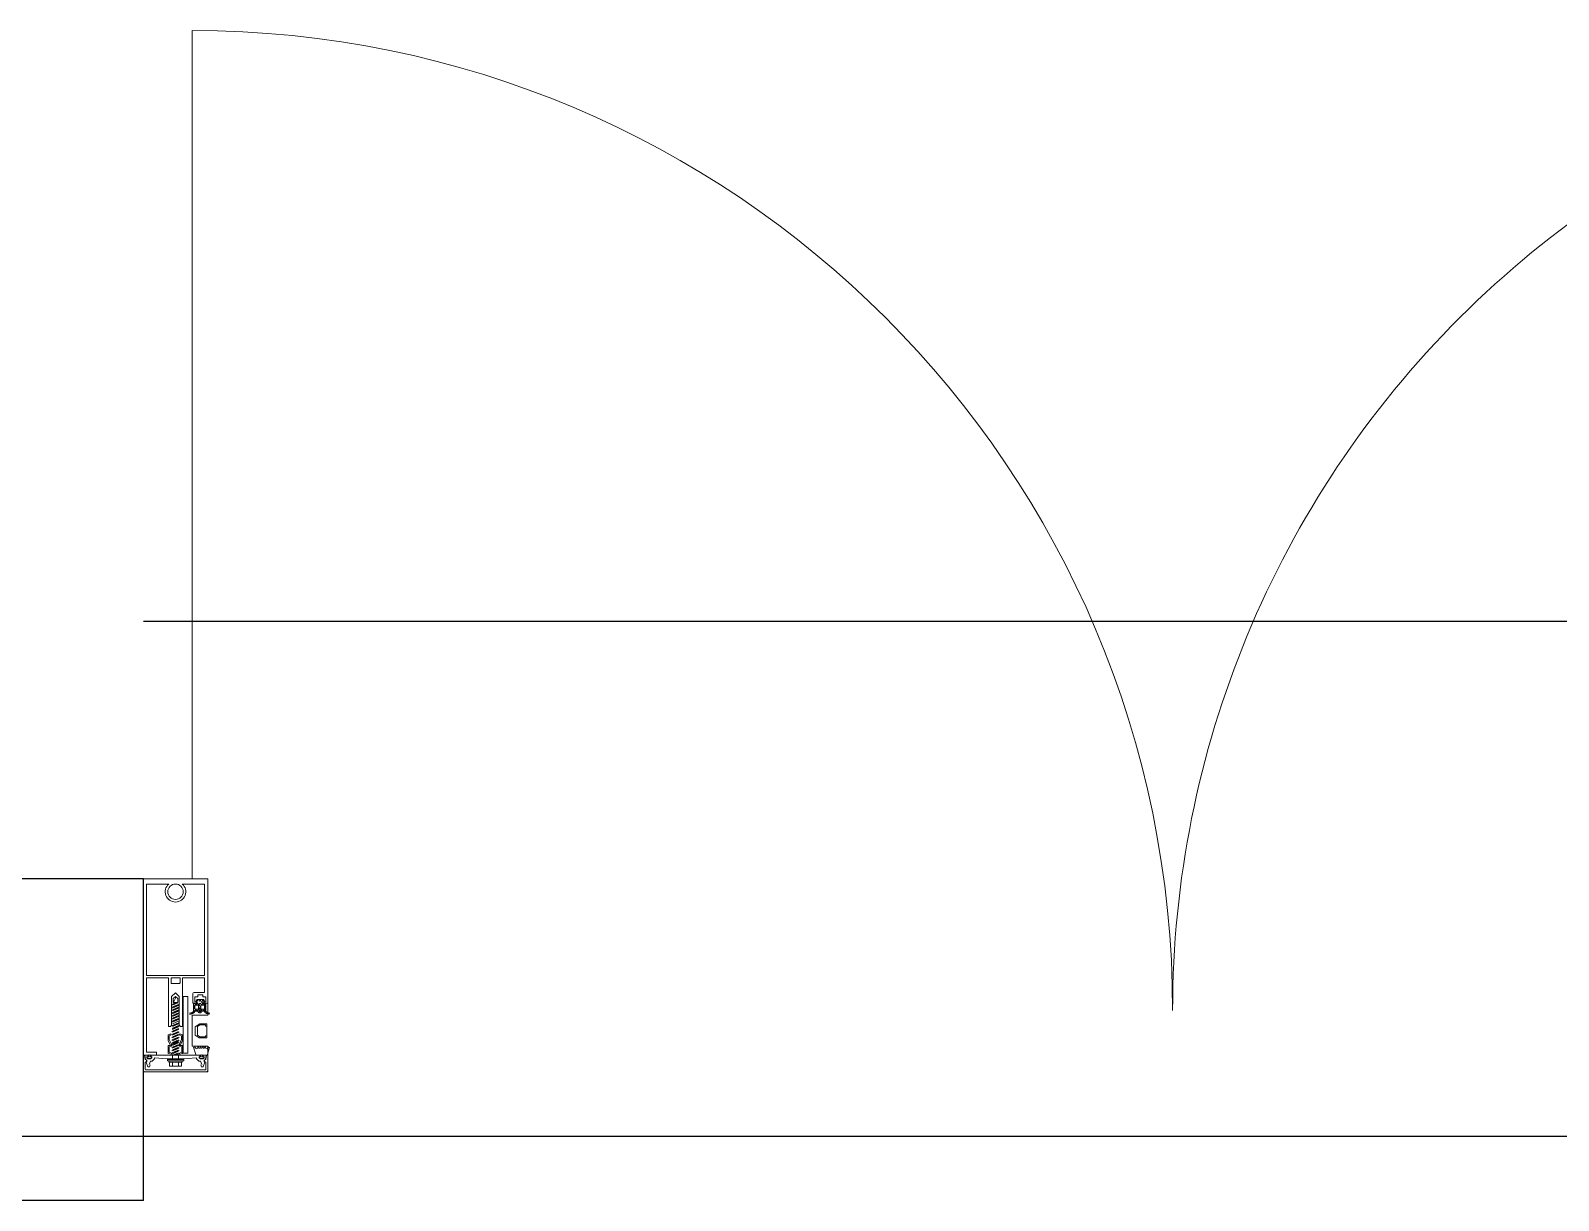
# Model space of a CAD drawing. Header units: metres. Extents: x 22.6 to 101.3, y 9.4 to 67.4.
# Drawn here: x 44.356 to 45.544, y 11.497 to 12.407 of the extents above; entities that cross this region are included whole.
import ezdxf

# ---------------------------------------------------------------- set-up
doc = ezdxf.new("R2010")
doc.units = ezdxf.units.M
doc.linetypes.add('ECG_Line-Ptrn-Sold', pattern=[9144.001000000002, 9144.000000000002, -0.001])
doc.layers.add('00', color=252, linetype='Continuous')
for name, color, linetype, lineweight in [('A-DOOR', 5, 'Continuous', 5), ('A-HATCH', 1, 'Continuous', 9), ('A-WIN', 4, 'ECG_Line-Ptrn-Sold', 5)]:
    doc.layers.add(name, color=color, linetype=linetype, lineweight=lineweight)

# ---------------------------------------------------------------- blocks, each defined once
blk = doc.blocks.new('M_Door-Curtain-Wall-Double-Storefront - M_Door-Curtain-Wall-Double-Storefront-3337631-GROUND FLOOR PLAN')
at = {"layer": 'A-DOOR'}
for p, q in [((-0.7619999999049416, 0.1179988508672258), (-0.7619999999049416, 0.7775499999049412)), ((0.7619999999049416, 0.1179988508673025), (0.7619999999049416, 0.7775499999049418))]:
    blk.add_line(p, q, dxfattribs=at)
for centre, radius, start, end in [((-0.7619999999049416, 0.01554999999999971), 0.7619999999049422, 3.943887805014761e-13, 90.0000000000004), ((0.7619999999049416, 0.01555000000000016), 0.7619999999049409, 89.9999999999996, 179.9999999999996)]:
    blk.add_arc(centre, radius, start, end, dxfattribs=at)
blk = doc.blocks.new('Rectangular Mullion - ECG-LEFT-END-MULION-PROFIL-1987639-GROUND FLOOR PLAN')
at = {"layer": 'A-HATCH'}
for p, q in [((-0.0200557098854879, 0.01900114912644752), (-0.02005570988548796, 0.03100114912889224)), ((-0.01905570995440631, 0.03200114913273397), (0.004944290113579331, 0.03200114913273409)), ((-0.01855570987245039, 0.03000114912505057), (-0.01855570987245036, 0.02450114913645719)), ((0.00494429011357936, 0.03050114913425021), (-0.01805571002332416, 0.0305011491342501)), ((-0.01779786082181213, 0.02438275812182426), (-0.01645570994732779, 0.02800114913192088)), ((-0.01645570994732779, 0.02800114913192087), (-0.01526979451445878, 0.02800114913192088)), ((-0.01545571001624747, 0.0264011491286809), (-0.01443659329233703, 0.02360114912665892)), ((-0.01526979451445878, 0.02800114913192089), (-0.01475571004120555, 0.02658871356619499)), ((-0.0001608321693488849, 0.02454597778514829), (-0.0001608321693488777, 0.02342981346156098)), ((0.0100494028073594, 0.02454597778514832), (-0.0001608321693488759, 0.02454597778514827)), ((0.0003032694205034259, 0.02749070237275314), (0.0003032694205034407, 0.02454597778514829)), ((0.00150993355411258, 0.02769954808818417), (0.008378637083898343, 0.02769954808818419)), ((0.002716597687725815, 0.02749070237275414), (0.00271659768772583, 0.0245459777851483)), ((0.00494429011357935, 0.03200114913273409), (0.02894429018156499, 0.03200114913273421)), ((0.02794429025048335, 0.03050114913425033), (0.004944290113579382, 0.03050114913425021)), ((0.007171972950289194, 0.02749070237275228), (0.007171972950289209, 0.0245459777851483)), ((0.009585301217507019, 0.02749070237275247), (0.009585301217507034, 0.02454597778514832)), ((0.01004940280735941, 0.02342981346156102), (0.0100494028073594, 0.02454597778514832)), ((0.02432517351949534, 0.0236011491266591), (0.02534429024340577, 0.02640114912868476)), ((0.02464429026836428, 0.02658871356619155), (0.02515837474161841, 0.02800114913192108)), ((0.02515837474161841, 0.02800114913192107), (0.02634429017448787, 0.02800114913192108)), ((0.02634429017448787, 0.02800114913192109), (0.02768644104897177, 0.02438275812182549)), ((0.02844429009960953, 0.03000114912505079), (0.02844429009960955, 0.02450114913646072)), ((0.02994429011264721, 0.01900114912644777), (0.02994429011264715, 0.03100114912889249)), ((-0.01915571001736411, 0.01900114912644752), (-0.02005570993391805, 0.01900114912644751)), ((-0.02005570993391805, 0.01900114912644748), (-0.02005570993391739, -0.1179988508672662)), ((-0.01665571007324074, 0.01900114912644753), (-0.01985570999240192, 0.01900114912644751)), ((-0.01853853954391712, 0.02250129655742239), (-0.01915571001736411, 0.01900114912644753)), ((-0.01835538983499372, 0.02240573329943824), (-0.01895570989144792, 0.01900114912644753)), ((-0.01895570989144792, 0.01900114912644752), (-0.0175557097569654, 0.01900114912644752)), ((-0.01755570975696538, 0.01670740770725701), (-0.009783063649687715, 0.01670740770725708)), ((-0.01755570975696512, -0.04099703141618848), (-0.01755570975696539, 0.01670740770725696)), ((-0.01745570987841078, 0.02100114913413094), (-0.01645570994732911, 0.02200114913797266)), ((-0.01745570987841078, 0.02000114913028925), (-0.01745570987841078, 0.02100114913413094)), ((-0.01665304534927317, 0.02130825588812921), (-0.01723337547300121, 0.02072792582260704)), ((-0.01665571007324075, 0.02030114912998564), (-0.01665571007324074, 0.01900114912644753)), ((-0.01645570994732911, 0.02200114913797265), (-0.01445570985233194, 0.02200114913797267)), ((-0.0147654812448273, 0.0216011491335238), (-0.01594593866174733, 0.02160114913352379)), ((-0.01585571003524506, 0.02050114912493597), (-0.01585571003524505, 0.01850114913180356)), ((-0.01485570987133364, 0.01850114913180085), (-0.01485570987133365, 0.02050114912493326)), ((-0.01445570985233194, 0.02200114913797267), (-0.01345570992125025, 0.02100114913413096)), ((-0.01443659329233702, 0.02360114912665891), (-0.01322728280356119, 0.02360114912665892)), ((-0.01345570992125025, 0.02070559131252402), (-0.01405837455730193, 0.02130825588812926)), ((-0.01405571006616358, 0.01900114912644753), (-0.01405571006616359, 0.02030114912998657)), ((-0.0108557099141731, 0.01900114912644755), (-0.01405571006616357, 0.01900114912644753)), ((-0.01365571004716551, 0.01900114912644755), (0.004944290113579414, 0.01900114912644764)), ((-0.01345570992125025, 0.02100114913413095), (-0.01345570992125025, 0.02000114913028927)), ((-0.01322728280356119, 0.02360114912665893), (-0.01145571005908647, 0.02182957625121791)), ((-0.01145571005908646, 0.02100114913413095), (-0.001455710049771812, 0.02200114913797272)), ((-0.01145571005908646, 0.0218295762512179), (-0.01145571005908646, 0.02100114913413095)), ((-0.009783063649687708, 0.01670740770725708), (-0.009783063649687722, 0.01900114912644757)), ((-0.001455710049771845, 0.02200114913797272), (0.004944290113579406, 0.02200114913797275)), ((-0.001398431614376973, 0.02342981346156097), (-0.001398431614376966, 0.02231364913797363)), ((0.01128701184153575, 0.02342981346156104), (-0.00139843161437696, 0.02342981346156097)), ((-0.001398431614376965, 0.02231364913797363), (0.01128701184153574, 0.02231364913797369)), ((0.001777432653359452, 0.0183019106500396), (-0.0007215034142046024, 0.01773252196553488)), ((-0.0007215034142046041, 0.01773252196553489), (-0.0007215034142045734, 0.01165163739862685)), ((-0.0001608321693488777, 0.02342981346156098), (0.0100494028073594, 0.02342981346156104)), ((-6.162907226737984e-05, 0.01670425926577351), (0.001777432653359456, 0.01736787350474329)), ((-6.162907226736133e-05, 0.01266694818676018), (-6.162907226737886e-05, 0.01670425926577351)), ((0.001777432653359494, 0.01217417308254875), (-6.162907226736119e-05, 0.01266694818676016)), ((0.001777432653359457, 0.01736787350474328), (0.001777432653359451, 0.01830191065003961)), ((0.001777432653359501, 0.01045160114044205), (0.001777432653359494, 0.01217417308254873)), ((0.002159680574478875, 0.01535223340835905), (0.007728899652684034, 0.01334261457462522)), ((0.002159688565432107, 0.01752770600642721), (0.007728907643638182, 0.01551808717269064)), ((0.002159752493219886, 0.01317665268806192), (0.007728971571425518, 0.01116703385432809)), ((0.002690151519142077, 0.01579925948532851), (0.007259356007255033, 0.01373829742189902)), ((0.007259356007253687, 0.01373829742189901), (0.00269015151914208, 0.0157992594853285)), ((0.002690159510101636, 0.01797473208338666), (0.007259363998209178, 0.0159137700199617)), ((0.007259363998211013, 0.01591377001995715), (0.002690159510101645, 0.01797473208338664)), ((0.002690223437890363, 0.01362367876503046), (0.007259427926002005, 0.01156271670159458)), ((0.007259427925998827, 0.0115627167015991), (0.002690223437890371, 0.01362367876503045)), ((0.002716602482300442, 0.01491713816787702), (0.007193847503125655, 0.01289758279399121)), ((0.002716610473254554, 0.02231364913797367), (0.002716610473254572, 0.01882360518229777)), ((0.00717197934305157, 0.02231364913797368), (0.002716610473254558, 0.02231364913797365)), ((0.002716610473254572, 0.01882360518229777), (0.007171979343051584, 0.0188236051822978)), ((0.003702090986481384, 0.01882360518229777), (0.002716610473254572, 0.01882360518229776)), ((0.002716610473254554, 0.01709261076593882), (0.007193783575336028, 0.01507315990992994)), ((0.002716674401040099, 0.01274155744757806), (0.007193847503125669, 0.01072210659156827)), ((0.007193783575336037, 0.01507315990992993), (0.003016450021588725, 0.01695736666910667)), ((0.007193847503125678, 0.01072210659156824), (0.003016513949378805, 0.01260631335074498)), ((0.007193847503125663, 0.0128975827939912), (0.003016521940336131, 0.01478178594881133)), ((0.007049650268802419, 0.01731364913797096), (0.003702090986480882, 0.01882360518229776)), ((0.003702090986481384, 0.01882360518229777), (0.007049650268802449, 0.01731364913797096)), ((0.004596946296030181, 0.01882360518229777), (0.003702090986481388, 0.01882360518229776)), ((0.005631325066875884, 0.01882360518229778), (0.004596946296030181, 0.01882360518229778)), ((0.007728899652684013, 0.01769359100559267), (0.004596946296030151, 0.01882360518229778)), ((0.004944290113579415, 0.02200114913797275), (0.0113442902769347, 0.02200114913797278)), ((0.004944290113579434, 0.01900114912644764), (0.0235442902743248, 0.01900114912644772)), ((0.00725935600725278, 0.01808927385286551), (0.005631325066868608, 0.01882360518229777)), ((0.005631325066875884, 0.01882360518229778), (0.007259356007252779, 0.01808927385286552)), ((0.007171979343051588, 0.01882360518229778), (0.005631325066875884, 0.01882360518229777)), ((0.007171979343051588, 0.01882360518229778), (0.00717197934305157, 0.02231364913797368)), ((0.007945354132630613, 0.01736787350474331), (0.007945354132630606, 0.01830191065003966)), ((0.00794535413263061, 0.01830191065003967), (0.0104442902001942, 0.01773252196553498)), ((0.009784415858257005, 0.01670425926577354), (0.007945354132630618, 0.0173678735047433)), ((0.007945354132630651, 0.0121741730825488), (0.009784415858257019, 0.01266694818676024)), ((0.007945354132630658, 0.01045160114044208), (0.007945354132630651, 0.01217417308254878)), ((0.009784415858257022, 0.01266694818676023), (0.009784415858257005, 0.01670425926577354)), ((0.0104442902001942, 0.01773252196553497), (0.01044429020019423, 0.01165163739862692)), ((0.01097451184153576, 0.0174877373065492), (0.01449308038475097, 0.01748773730654923)), ((0.01097451184153597, -0.02657153043577731), (0.01097451184153576, 0.01748773730654917)), ((0.01128701184153575, 0.0223136491379737), (0.01128701184153575, 0.02342981346156104)), ((0.01134429027693471, 0.02200114913797279), (0.0213442902862457, 0.02100114913413112)), ((0.01449308038475098, 0.01748773730654922), (0.01449308038475119, -0.02657153043577726)), ((0.01901032373676026, 0.01287218994935216), (0.02074429014133192, 0.01857121971773911)), ((0.02131831756228576, 0.01401754181665824), (0.01963021533827897, 0.01256589921493746)), ((0.02074429014133194, 0.0190011491264477), (0.02394429029332241, 0.01900114912644772)), ((0.0213442902862457, 0.02182957625121806), (0.02311586303072044, 0.02360114912665909)), ((0.0213442902862457, 0.02100114913413112), (0.0213442902862457, 0.02182957625121806)), ((0.02229144779842774, 0.01256589921493747), (0.02194950770022162, 0.01391503575382835)), ((0.02317010698275636, 0.01391503575382835), (0.02282816714669299, 0.01256589921493747)), ((0.02311586303072043, 0.02360114912665908), (0.02432517351949534, 0.02360114912665909)), ((0.02434429007949073, 0.02200114913797286), (0.02334429014840906, 0.02100114913413113)), ((0.02334429014840906, 0.02070559131252419), (0.02394695478446043, 0.02130825588812962)), ((0.02334429014840906, 0.02100114913413112), (0.02334429014840906, 0.02000114913028944)), ((0.02412523914800113, 0.01256589921493748), (0.02378329931193775, 0.01391503575382837)), ((0.02394429029332241, 0.01900114912644774), (0.02394429029332241, 0.02030114912998676)), ((0.02634429017448791, 0.02200114913797287), (0.02434429007949073, 0.02200114913797286)), ((0.02465406147198653, 0.02160114913352399), (0.02583451888890975, 0.02160114913352399)), ((0.02500389836164232, 0.01391503575382837), (0.02466195852557939, 0.01256589921493748)), ((0.02474429009849247, 0.01850114913180104), (0.02474429009849247, 0.02050114912493345)), ((0.02582662183531741, 0.01256589921493748), (0.02548468199925447, 0.01391503575382837)), ((0.02574429026240431, 0.02050114912493615), (0.02574429026240432, 0.01850114913180374)), ((0.02734429010557007, 0.02100114913413115), (0.02634429017448791, 0.02200114913797286)), ((0.02670528104895494, 0.01391503575382839), (0.02636334121289612, 0.0125658992149375)), ((0.02654162557643057, 0.02130825588812993), (0.02712195570016364, 0.02072792582260727)), ((0.02654429030040363, 0.02030114912998586), (0.02654429030040363, 0.01900114912644775)), ((0.02654429030040363, 0.01900114912644775), (0.02974429021956441, 0.01900114912644777)), ((0.02884429011860722, 0.01900114912644777), (0.02714429021248363, 0.01900114912644776)), ((0.02766041347634611, 0.0125658992149375), (0.02731847337814043, 0.01391503575382838)), ((0.02734429010557007, 0.02000114913028947), (0.02734429010557007, 0.02100114913413115)), ((0.02853907266067111, 0.01391503575382839), (0.02819713282461228, 0.0125658992149375)), ((0.02824397006215256, 0.02240573329943819), (0.02884429011860722, 0.01900114912644776)), ((0.02842711977107629, 0.02250129655741929), (0.02904429024452293, 0.01900114912644776)), ((0.02904429024452293, 0.01900114912644777), (0.02994429011264721, 0.01900114912644778)), ((0.03085836502262193, 0.0125658992149375), (0.02917026279861103, 0.014017541816661)), ((0.02974429021956441, 0.01857121971773639), (0.03147825662413657, 0.01287218994934946)), ((0.00112563073654473, 0.01165163739862687), (-0.0007215034142045401, 0.007716974049825648)), ((-0.0007215034142045734, 0.01165163739862685), (0.00112563073654473, 0.01165163739862686)), ((-0.0007215034142045396, 0.007716974049825627), (-0.0007215034142045199, 0.003366024528459027)), ((-0.0007215034142045184, 0.00336602452845903), (0.001370387465925482, 0.002383982930032234)), ((0.000108286762504596, 0.006896078571662582), (0.001777432653359505, 0.01045160114044205)), ((0.0001082867625046131, 0.00411475322922974), (0.0001082867625045994, 0.006896078571662597)), ((0.001370387465925474, 0.003522257987751727), (0.0001082867625046129, 0.004114753229229732)), ((0.001370387465925482, 0.002383982930032237), (0.001370387465925474, 0.003522257987751727)), ((0.002159712538225481, 0.007417741994889111), (0.007728931616431998, 0.005408123161153492)), ((0.002159712538225509, 0.003066792473521615), (0.007728931616432021, 0.001057173639785963)), ((0.002159720529182774, 0.009593214592951826), (0.00772893960738841, 0.007583595759217088)), ((0.002159720529182802, 0.00524226507158521), (0.007728939607388438, 0.003232646237850472)), ((0.002159720529186926, 0.000707419780472199), (0.007614851892111438, -0.001261031195058481)), ((0.002159744502265775, 0.01100118009000284), (0.007728963580470492, 0.008991561256266274)), ((0.002690183482893657, 0.00786476807185495), (0.007259387971003907, 0.005803806008423633)), ((0.007259387971003035, 0.0058038060084245), (0.002690183482893666, 0.007864768071854936)), ((0.002690183482893685, 0.003513818550487454), (0.007259387971003933, 0.001452856487057017)), ((0.007259387971003063, 0.001452856487057918), (0.002690183482893693, 0.003513818550487442)), ((0.002690191473851897, 0.01004024066991763), (0.007259395961964887, 0.007979278606484487)), ((0.007259395961962594, 0.007979278606488128), (0.002690191473851905, 0.01004024066991762)), ((0.002690191473851925, 0.005689291148551049), (0.00725939596196492, 0.003628329085116991)), ((0.007259395961962622, 0.003628329085120599), (0.002690191473851933, 0.005689291148551036)), ((0.002690191473851954, 0.001154445857438037), (0.007259395961964949, -0.0009065162059960206)), ((0.007259395961962652, -0.0009065162059942395), (0.002690191473851958, 0.001154445857438025)), ((0.002690215446931243, 0.01144820616696595), (0.007259419935043319, 0.009387244103534604)), ((0.007259419935045595, 0.009387244103535489), (0.002690215446931252, 0.01144820616696592)), ((0.002716634446048841, 0.006982646754402549), (0.007193807548128968, 0.004963195898389097)), ((0.00271663444604887, 0.002631697233035934), (0.007193807548133526, 0.000612246377021601)), ((0.002716642437005254, 0.009158119352466146), (0.007193815539088557, 0.007138668496453639)), ((0.002716642437005282, 0.004807169831098649), (0.007193815539088585, 0.002787718975087023)), ((0.002716642437005311, 0.000272324539984724), (0.007193815539088614, -0.001747126316026902)), ((0.002716666410085954, 0.01056608484951262), (0.007193839511882296, 0.008546633993262701)), ((0.007193807548128972, 0.004963195898389085), (0.003016458012546571, 0.006847409866255421)), ((0.007193807548133534, 0.0006122463770215891), (0.003016458012550693, 0.002496460344887892)), ((0.007193815539088566, 0.007138668496453627), (0.00301648198534078, 0.0090228752556322)), ((0.007193815539088593, 0.002787718975087012), (0.003016481985340807, 0.004671925734265584)), ((0.007193815539088623, -0.001747126316026914), (0.003016481985340837, 0.0001370804431507451)), ((0.007193839511882305, 0.008546633993262689), (0.003016489976300818, 0.0104308479611272)), ((0.009614500023485148, 0.006896078571662597), (0.00794535413263066, 0.01045160114044208)), ((0.008352399320064301, 0.003522257987751778), (0.009614500023485155, 0.0041147532292298)), ((0.008352399320064307, 0.002383982930032271), (0.0083523993200643, 0.003522257987751778)), ((0.01044429020019428, 0.003366024528459092), (0.008352399320064312, 0.002383982930032274)), ((0.008597156049444952, 0.0116516373986269), (0.01044429020019426, 0.007716974049825704)), ((0.01044429020019423, 0.01165163739862692), (0.008597156049444952, 0.01165163739862691)), ((0.009614500023485158, 0.004114753229229791), (0.009614500023485146, 0.006896078571662597)), ((0.01044429020019426, 0.007716974049825677), (0.01044429020019428, 0.003366024528459095)), ((0.02016485178465703, 0.003615443470101347), (0.02340816355864122, 0.005626799641834885)), ((0.02016485178465707, -0.003052240554801295), (0.02016485178465703, 0.003615443470101345)), ((0.02016485178465299, -0.001196525272765026), (0.02016485178465298, 0.001315404838745984)), ((0.02396735175134743, 0.004789590342044263), (0.02196485175373851, 0.003547729867355535)), ((0.0219648517537385, 0.00354772986735068), (0.02396735175135152, 0.004789590342044258)), ((0.02196485175373071, 0.003547729867345839), (0.02196485175373074, -0.003205728932485854)), ((0.02196485175373853, -0.003205728932490693), (0.0219648517537385, 0.003547729867350678)), ((0.02340816355864123, 0.005626799641834899), (0.02916485186288587, 0.005626799641834919)), ((0.0282648517619327, 0.004789590342044279), (0.02396735175135153, 0.004789590342044252)), ((0.02396735175135152, 0.004789590342044263), (0.0282648517619327, 0.00478959034204429)), ((0.0282648517619327, 0.004789590342044279), (0.02826485176193271, 0.003952381027702651)), ((0.02826485176193271, 0.003952381027702651), (0.02916485186288628, 0.003952381027702656)), ((0.02916485186288592, -0.003610380092842563), (0.02916485186288588, 0.005626799641834915)), ((0.02916485186288628, 0.003952381027702667), (0.02916485186288632, -0.003610380092842563)), ((0.001044290102790975, -0.003300801772945374), (-0.0005557099730316945, -0.003300801772945384)), ((-0.0005557099730316945, -0.003300801772945391), (-0.000555709973031511, -0.04099703141618836)), ((0.001044290102790975, -0.003300801772945374), (-0.0005557099730316945, -0.003300801772945384)), ((2.372819907538642e-05, -0.003300801772945374), (0.001044290102790975, -0.003300801772945368)), ((0.001898620460517636, -0.004155132166190071), (0.001044290102790975, -0.00330080177294538)), ((0.001898620460517744, -0.02655566753661432), (0.001898620460517638, -0.004155132166190086)), ((0.002159712538225541, -0.007124288060414125), (0.007824166325469926, -0.00916827175971053)), ((0.002159712538225569, -0.01147523758178076), (0.007824166325469948, -0.01351922128107804)), ((0.00215972052918692, -0.003643529740895297), (0.007824166325469908, -0.005687510556702403)), ((0.002159720529186956, -0.00929976498371806), (0.007824166325469934, -0.01134374579952516)), ((0.002273728335052587, -0.001509194724460996), (0.007728931616432049, -0.00347767165132705)), ((0.002690183482893714, -0.001021026740626471), (0.007259387971003963, -0.003081988804056908)), ((0.007259387971003058, -0.003081988804056921), (0.002690183482893689, -0.001021026740626484)), ((0.002690183482894622, -0.005371976261994001), (0.007259387971003077, -0.007432938325424438)), ((0.002690183482893717, -0.006677261983448321), (0.007259387971003966, -0.008738224046875086)), ((0.007259387971003094, -0.008738224046878754), (0.002690183482893725, -0.006677261983448351)), ((0.002690183482893745, -0.01102821150481492), (0.007259387971003999, -0.01308917356824262)), ((0.007259387971003122, -0.01308917356824627), (0.002690183482893748, -0.01102821150481493)), ((0.002690191473851948, -0.003196503663929492), (0.007259395961964939, -0.005257465727362636)), ((0.007259395961962645, -0.005257465727360822), (0.002690191473851956, -0.003196503663929505)), ((0.002690191473851985, -0.008852738906752238), (0.007259395961964975, -0.01091370097018174)), ((0.007259395961962681, -0.01091370097018357), (0.002690191473851992, -0.008852738906752252)), ((0.002716634446048899, -0.001903148058077991), (0.007193807548133555, -0.003922598914092325)), ((0.002716634446048901, -0.007559383300900721), (0.007193807548133558, -0.009578834156910502)), ((0.002716642437005306, -0.004078624981381892), (0.007193815539088608, -0.006098075837394397)), ((0.002716642437005314, -0.005383910702838005), (0.007193815539088617, -0.007403361558849631)), ((0.007259387971003085, -0.00743293832542445), (0.002716642437005321, -0.005383910702838018)), ((0.002716642437005342, -0.009734860224204639), (0.007193815539088644, -0.01175431108021625)), ((0.00719380754813353, -0.003922598914092336), (0.003016458012550684, -0.002038384946226913)), ((0.007193807548133565, -0.009578834156910531), (0.003016458012550724, -0.007694620189044211)), ((0.007193815539088625, -0.007403361558849643), (0.003016481985340839, -0.00551915479967107)), ((0.007193815539088653, -0.01175431108021626), (0.003016481985340868, -0.009870104321038601)), ((0.007193815539088617, -0.00609807583739441), (0.003054566848173248, -0.004231047442128398)), ((0.008844290124368485, -0.00330080177294534), (0.00782416632546991, -0.004320925614254554)), ((0.007824166325469905, -0.004320925614254548), (0.007824166325470014, -0.02655566753661426)), ((0.01044429020019433, -0.003300801772945324), (0.008844290124368485, -0.003300801772945334)), ((0.009004748700007963, -0.00330080177294534), (0.01044429020019432, -0.003300801772945331)), ((0.01044429020019451, -0.04099703141618834), (0.01044429020019432, -0.003300801772945357)), ((0.02376485195564563, -0.005284798692422026), (0.02016485178465707, -0.003052240554801283)), ((0.02196485175373854, -0.003205728932495543), (0.02396735175135391, -0.004447589392635065)), ((0.02396735175135845, -0.004447589392635061), (0.02196485175373854, -0.003205728932490688)), ((0.02916485186288593, -0.005284798692422008), (0.02376485195564563, -0.005284798692422026)), ((0.02396735175135845, -0.004447589392635061), (0.02826485176193235, -0.004447589392635033)), ((0.02826485176193236, -0.004447589392635043), (0.02396735175135845, -0.004447589392635071)), ((0.02826485176193235, -0.00361038009284258), (0.02916485186288592, -0.003610380092842575)), ((0.02826485176193236, -0.004447589392635043), (0.02826485176193235, -0.00361038009284258)), ((0.02826485176193645, -0.00361038009284258), (0.02826485176193645, -0.004447589392635043)), ((0.02916485186288592, -0.003610380092842563), (0.02826485176193235, -0.003610380092842569)), ((0.02916485186288592, -0.003610380092842563), (0.02916485186288593, -0.005284798692422008)), ((0.002159688565433215, -0.01800165249252595), (0.007824166325469981, -0.02004564484225836)), ((0.002159712538225597, -0.01582618710314827), (0.007824166325469971, -0.01787017080244465)), ((0.002159712538223358, -0.02017710849315616), (0.006580959923279984, -0.02177248872310253)), ((0.002159720529186984, -0.01365071450508466), (0.00782416632546996, -0.01569469532089266)), ((0.002690159510101831, -0.01755462641555649), (0.007259363998205719, -0.01961558847898872)), ((0.007259363998209381, -0.01961558847898692), (0.002690159510101839, -0.0175546264155565)), ((0.002690159510102759, -0.01973010261798307), (0.006872162169320013, -0.02161641540005353)), ((0.002690183482893773, -0.01537916102618335), (0.007259387971004023, -0.01744012308960923)), ((0.00725938797100315, -0.01744012308961288), (0.002690183482893781, -0.01537916102618336)), ((0.006872162169320023, -0.02161641540005354), (0.002690183482892895, -0.01973008241619216)), ((0.002690191473852013, -0.01320368842811884), (0.007259395961965003, -0.01526465049154926)), ((0.00725939596196271, -0.01526465049155108), (0.002690191473852021, -0.01320368842811885)), ((0.002716610473252955, -0.01843674773300797), (0.007193783575337582, -0.02045619858902413)), ((0.002716634446048929, -0.01191033282226823), (0.007193807548133585, -0.01392978367827714)), ((0.002716634446048957, -0.01626128234363485), (0.007193807548133613, -0.01828073319964373)), ((0.005289015313888013, -0.02177248872310252), (0.002716634446044456, -0.02061220373364274)), ((0.00271664243700537, -0.01408580974557215), (0.007193815539088673, -0.01610526060158376)), ((0.003006697939701708, -0.02177248872310254), (0.005289015313888009, -0.02177248872310253)), ((0.003006697939701724, -0.02490480308601133), (0.003006697939701708, -0.02177248872310254)), ((0.007193807548133594, -0.01392978367827715), (0.003016458012550753, -0.01204556971041083)), ((0.007193807548133622, -0.01828073319964375), (0.003016458012550781, -0.01639651923177834)), ((0.007193815539088681, -0.01610526060158377), (0.003016481985340895, -0.0142210538424052)), ((0.005289015313888487, -0.02177248872310252), (0.003016503359326802, -0.02074746107567904)), ((0.007193783575337586, -0.02045619858902415), (0.003174674247377596, -0.01864335964183745)), ((0.006580959923279984, -0.02177248872310252), (0.005289015313888013, -0.02177248872310253)), ((0.006716088846265116, -0.02177248872310525), (0.006716088846265131, -0.02490480308600673)), ((0.01681721187444904, -0.01376246420057659), (0.01743722885829916, -0.01301642130855954)), ((0.01743722885829919, -0.01301642130855955), (0.02125974626833586, -0.01683893852942447)), ((0.01897107759441874, -0.01379359099119437), (0.01829174347466444, -0.01447292496543362)), ((0.01844429013872534, -0.02128388465690159), (0.01844429013872538, -0.02878388464933733)), ((0.02074428995693208, -0.02128388465690159), (0.01844429013872535, -0.02128388465690161)), ((0.0200626875739737, -0.01488697327484942), (0.01897225341381742, -0.01597740739135179)), ((0.01897225341381741, -0.0150953063426035), (0.01897225341381744, -0.02128388465690157)), ((0.01897225341381742, -0.01673643814184059), (0.0198424011337949, -0.01760658584726797)), ((0.0198424011337949, -0.0172922520073439), (0.01897225341381743, -0.01816239972732319)), ((0.01897225341381743, -0.01835826955403489), (0.01984240113379491, -0.01922841725946225)), ((0.01984240113379491, -0.0189140834195382), (0.01897225341381744, -0.0197842311395175)), ((0.01897225341381743, -0.02054326189000264), (0.01971287628257934, -0.02128388465690157)), ((0.01897225341381744, -0.02128388465690157), (0.0214442901648042, -0.02128388465690156)), ((0.01971287628257937, -0.02128388465690157), (0.02112114218616824, -0.01982033461582295)), ((0.01984240113379491, -0.01957313095818745), (0.0198424011337949, -0.01708614220161552)), ((0.01994429015176656, -0.02248388465569269), (0.02144429016480421, -0.02248388465569268)), ((0.01994429015176658, -0.02628388466155638), (0.01994429015176656, -0.02248388465569269)), ((0.02008960487874372, -0.01683893852942447), (0.02248070690403183, -0.01683893852942446)), ((0.02261931084075303, -0.01982033461582294), (0.02008960487874373, -0.01982033461582296)), ((0.02020827180497099, -0.01509530634985777), (0.02206229929446105, -0.01509530634985775)), ((0.02203934684949098, -0.01509530634985775), (0.02029571471358048, -0.01683893852942447)), ((0.02043431856291518, -0.01982033461582296), (0.02231671450281847, -0.02170273057027724)), ((0.02062027783686538, -0.02248388465569269), (0.02144429016480421, -0.02413190907874059)), ((0.02070169079670878, -0.02248388465569269), (0.02234971521975672, -0.02413190907874058)), ((0.02144429016480421, -0.02248388465569267), (0.02070169079670878, -0.02248388465569267)), ((0.02144429016480421, -0.02198388466104687), (0.02074428995693206, -0.02128388465690156)), ((0.02250997581141268, -0.02301267120538294), (0.02142643927218498, -0.02409620759909057)), ((0.0246228803749602, -0.01850358882120914), (0.0214442901648042, -0.02168217917688297)), ((0.0214442901648042, -0.02128388465690156), (0.02144429016480421, -0.02248388465569267)), ((0.02170110632287485, -0.01509530634985775), (0.02462288037496019, -0.01801708046014888)), ((0.02206229929446105, -0.01509530634985775), (0.02323493868301883, -0.01389971444356941)), ((0.02248070690403183, -0.01683893852942446), (0.02495184677040543, -0.01436779883767105)), ((0.02405521889387474, -0.02125624265474331), (0.02261931084075304, -0.01982033461582293)), ((0.02584617048124043, -0.01509530634985773), (0.02279776682699294, -0.01814371001865719)), ((0.02279776682699293, -0.01708614220161278), (0.02279776682699294, -0.01957313095818561)), ((0.02285358405477861, -0.01406279177489255), (0.02562973088206733, -0.01683893852942444)), ((0.02342142698908466, -0.02301862838113035), (0.02453470764303915, -0.02413190907874055)), ((0.02468901079701459, -0.02301862838113035), (0.02357573014306011, -0.02413190907874057)), ((0.02549112703273179, -0.01982033461582292), (0.02405521889387474, -0.02125624265474332)), ((0.02462288037496019, -0.01708614220161276), (0.02462288037496021, -0.01957313095818559)), ((0.02480430311913705, -0.01982033461582292), (0.0273310425560382, -0.01982033461582291)), ((0.02694429013500232, -0.02198388466104502), (0.02480430311913705, -0.01982033461582292)), ((0.02733104255603819, -0.01683893852942442), (0.02487008411990536, -0.01683893852942444)), ((0.02844839378813476, -0.01909444064268195), (0.02504212248428324, -0.0224543315180176)), ((0.02504212248428324, -0.0224543315180176), (0.02671969983348502, -0.02413190907874054)), ((0.02721237562981739, -0.01509530634985772), (0.02535834814031603, -0.01509530634985773)), ((0.02740874698939045, -0.02248388465569263), (0.02576072256634254, -0.02413190907874055)), ((0.02607109093660454, -0.01509530634985772), (0.02844839378813476, -0.01747260923048947)), ((0.02844839378813474, -0.01524123628815546), (0.02685069151776104, -0.01683893852942443)), ((0.02764429011004015, -0.02128388465690154), (0.02694429013500232, -0.02198388466104503)), ((0.02694429013500232, -0.02128388465690154), (0.02844839378813478, -0.02128388465690153)), ((0.02694429013500232, -0.02248388465569263), (0.02694429013500232, -0.02128388465690154)), ((0.02694429013500232, -0.02248388465569263), (0.02844429014803994, -0.02248388465569262)), ((0.02776830223011139, -0.02248388465569263), (0.02694429013500232, -0.02248388465569264)), ((0.0269442901350023, -0.02413190907874054), (0.02776830223011139, -0.02248388465569263)), ((0.02698929559992687, -0.01982033461582291), (0.02845284546585139, -0.02128388465690155)), ((0.02757824606815412, -0.0195731309581874), (0.0275782460681541, -0.01708614220161547)), ((0.02844839378813476, -0.01747260923048947), (0.02757824606815411, -0.01829637634410342)), ((0.02757824606815411, -0.01829637634410342), (0.02844839378813477, -0.01909444064268195)), ((0.02994429016113346, -0.02128388465690154), (0.02764429011004015, -0.02128388465690156)), ((0.02844839378813474, -0.01524123628815546), (0.0276670621050736, -0.01450628503683575)), ((0.02844429014803994, -0.02248388465569263), (0.02844429014803996, -0.02628388466155632)), ((0.02844839378813478, -0.02128388465690154), (0.02844839378813475, -0.01524123628815548)), ((0.02886344822010689, -0.01351767897596917), (0.02954590063497454, -0.01420013143449348)), ((0.02954590063497596, -0.01420013143449266), (0.03086519006135503, -0.01282444014590148)), ((0.02994429016113392, -0.1179988508672661), (0.02994429016113345, -0.02128388465690167)), ((0.03042980376965809, -0.01289904216044605), (0.03117926321524699, -0.01364850150416928)), ((0.004861393392994358, -0.02951844046908999), (0.001898620460517751, -0.02655566753661434)), ((0.004861393392982969, -0.02656080816096626), (0.003006697939701731, -0.02490480308601134)), ((0.006716088846265135, -0.02490480308600674), (0.004861393392982967, -0.02656080816096625)), ((0.007824166325470016, -0.02655566753661428), (0.004861393392994354, -0.02951844046908995)), ((0.01449308038475119, -0.0265715304357773), (0.01097451184153597, -0.02657153043577732)), ((0.01944429006980704, -0.02978388465317905), (0.02744428998412854, -0.02978388465317901)), ((0.02219429005490631, -0.02628388466155636), (0.01994429015176658, -0.02628388466155637)), ((0.02144429016480421, -0.02413190907874057), (0.02432833284693033, -0.02413190907874056)), ((0.02219429005490632, -0.02778388466004481), (0.02219429005490632, -0.02628388466155638)), ((0.02619429001206685, -0.02778388466004477), (0.02219429005490633, -0.0277838846600448)), ((0.02432833284693033, -0.02413190907874056), (0.0269442901350023, -0.02413190907874054)), ((0.02619429001206685, -0.02628388466155632), (0.02619429001206685, -0.02778388466004476)), ((0.02844429014803996, -0.02628388466155632), (0.02619429001206685, -0.02628388466155634)), ((0.02744428998412855, -0.02978388465317901), (0.02744428998412861, -0.04099703141618827)), ((-0.0005557099730315111, -0.0409970314161884), (-0.01755570975696511, -0.04099703141618848)), ((-0.01755570975696512, -0.04299703142387191), (0.02744428998412859, -0.04299703142387169)), ((-0.01755570975696477, -0.1139988508664532), (-0.01755570975696512, -0.04299703142387201)), ((0.001444294916535713, -0.03718453134016646), (0.001444294916535733, -0.04099703141618839)), ((0.001444294916535733, -0.04099703141618839), (0.004944294908153382, -0.04099703141618838)), ((0.007944294977885664, -0.03668453141827931), (0.00194429483842193, -0.03668453141827935)), ((0.004944294908153386, -0.04099703141618838), (0.008444294899771469, -0.04099703141618836)), ((0.008444294899771469, -0.04099703141618835), (0.00844429489977145, -0.03718453134016641)), ((0.02744428998412861, -0.04099703141618827), (0.01044429020019453, -0.04099703141618835)), ((0.02744428998412864, -0.04299703142387169), (0.02744428998412898, -0.1139988508664529)), ((-0.02005570993391739, -0.1179988508672663), (0.02994429016113388, -0.117998850867266)), ((-0.0003472125085478904, -0.1139988508664531), (-0.01755570975696475, -0.1139988508664532)), ((0.02744428998412898, -0.1139988508664529), (0.01023579273571127, -0.113998850866453))]:
    blk.add_line(p, q, dxfattribs=at)
blk.add_circle((0.004944290113581657, -0.1079988508664539), 0.006000000000000227, dxfattribs=at)
for centre, radius, start, end in [((-0.0190557099544063, 0.03100114912889225), 0.0009999999999994336, 90.0000000000001, 180.0000000000003), ((-0.0190557099544063, 0.03100114912889225), 0.0009999999999994336, 90.0000000000001, 180.0000000000003), ((-0.01805571002332418, 0.03000114912505057), 0.0004999999999988052, 90.0000000000006, 180.0000000000006), ((-0.01855570987245035, 0.02350114913646107), 0.0009999999999961203, 270.9838357042867, 90.00000000000091), ((-0.01845571004232221, 0.02350114913646107), 0.001099999999999481, 275.2326568066635, 53.27000914074825), ((0.001509933554112595, 0.02410920662225904), 0.003590341465926102, 70.36139872252359, 109.6386012774836), ((0.004944285319003454, 0.01571412453029822), 0.01198542355788775, 79.28834991426929, 100.7116500856885), ((0.008378637083898362, 0.02410920662225909), 0.003590341465925258, 70.36139872252032, 109.6386012774884), ((0.02834429026948098, 0.02350114913646129), 0.001099999999999754, 126.729990859185, 264.7673431933404), ((0.02844429009960956, 0.02350114913646129), 0.000999999999999437, 90.000000000001, 269.0161642957136), ((0.02794429025048335, 0.03000114912505079), 0.0004999999999988035, 3.97569335183891e-13, 90.0000000000004), ((0.02894429018156502, 0.03100114912889251), 0.000999999999999441, 2.035554996136651e-13, 90.0000000000004), ((0.02894429018156502, 0.03100114912889251), 0.000999999999999441, 2.035554996136651e-13, 90.0000000000004), ((-0.01594593866174732, 0.02060114912968208), 0.001000000000004779, 90.0000000000004, 134.999997126678), ((-0.01476548124482729, 0.02060114912968208), 0.001000000000000348, 45.00000287334381, 90.0000000000004), ((0.02465406147198655, 0.02060114912968227), 0.001000000000000343, 90.0000000000006, 134.9999971266796), ((0.02583451888890976, 0.02060114912968227), 0.001000000000004747, 45.00000287354636, 90.0000000000006), ((0.0005236283806990953, -0.02590486223777142), 0.004387079934994207, 351.4010247454059, 55.52851820560025), ((0.01567620456772209, -0.01801597185158835), 0.004403887488483328, 41.54450940006984, 86.95331630490557), ((0.01590129196265995, -0.01795001210894633), 0.005167148181835615, 33.53678255769745, 89.75479431303478), ((0.02371032371738891, -0.01553883292263841), 0.001706663505008692, 90.00000000000024, 164.9370977044483), ((0.02371032371738891, -0.01553883292263841), 0.001706663505008186, 15.06290229555701, 90.00000000000031), ((0.03151935547212244, -0.01795001210894626), 0.005167148181830609, 92.55542665466851, 146.4632174422661), ((0.03174444263423057, -0.01801597185158828), 0.004403887488484116, 93.04668369509572, 139.8396567065911), ((0.01944429006980703, -0.02878388464933734), 0.0009999999999949997, 180.0000000000007, 269.9999999999999), ((0.00194429483842193, -0.03718453134016646), 0.0004999999218870961, 90.00000000000017, 180.0000000000002), ((0.007944294977885666, -0.03718453134016641), 0.0004999999218870951, 1.017777498068325e-13, 90.0000000000001), ((0.004944290113581657, -0.1079988508664539), 0.007999999999999584, 311.4096221092771, 228.5903778907228)]:
    blk.add_arc(centre, radius, start, end, dxfattribs=at)
blk = doc.blocks.new('Rectangular Mullion - ECG-LEFT-END-MULION-DETAIL-3337275-GROUND FLOOR PLAN')
at = {"layer": 'A-WIN'}
for p, q in [((0, 0.03200114913269954), (-0.05000000009503838, 0.03200114913269954)), ((-0.05000000009503838, 0.03200114913269954), (-0.05000000009503838, 0.01199999999999727)), ((0, -0.1179988508672317), (0, 0.03200114913269954)), ((-0.05000000009503838, 0.01199999999999727), (-0.03800000009504111, 0.01199999999999727)), ((-0.03800000009504111, 0.01199999999999727), (-0.03800000009504111, -0.01199999999999727)), ((-0.05000000009503838, -0.01199999999999727), (-0.05000000009503838, -0.1179988508672317)), ((-0.03800000009504111, -0.01199999999999727), (-0.05000000009503838, -0.01199999999999727)), ((-0.05000000009503838, -0.1179988508672317), (0, -0.1179988508672317))]:
    blk.add_line(p, q, dxfattribs=at)

msp = doc.modelspace()

# ---------------------------------------------------------------- linework, layer by layer
at = {"layer": '00', "color": 252}
for p, q in [((46.04393060839772, 11.94732717912511), (44.44393060839774, 11.94732717912512)), ((44.44393060839772, 11.74732717912513), (43.54393060839772, 11.74732717912513)), ((44.44393060839772, 11.54732717912511), (44.44393060839772, 11.74732717912513)), ((43.54393060839772, 11.54732717912511), (44.44393060839772, 11.54732717912511)), ((44.44393060839772, 11.49732717912515), (44.44393060839772, 11.54732717912515)), ((44.44393060839772, 11.54732717912512), (46.0439306083977, 11.54732717912512)), ((44.44393060839772, 11.49732717912515), (43.54393060839772, 11.49732717912515))]:
    msp.add_line(p, q, dxfattribs=at)

# ---------------------------------------------------------------- block references
msp.add_blockref('M_Door-Curtain-Wall-Double-Storefront - M_Door-Curtain-Wall-Double-Storefront-3337631-GROUND FLOOR PLAN', (45.24393060839773, 11.62932832825789), dxfattribs=at)
at = {"layer": '00', "color": 252, "extrusion": (0, 0, -1), "rotation": 180}
msp.add_blockref('Rectangular Mullion - ECG-LEFT-END-MULION-PROFIL-1987639-GROUND FLOOR PLAN', (-44.46398631833099, 11.6293283282579), dxfattribs=at)
at = {"layer": '00', "color": 252, "rotation": 180}
msp.add_blockref('Rectangular Mullion - ECG-LEFT-END-MULION-DETAIL-3337275-GROUND FLOOR PLAN', (44.44393060839772, 11.6293283282579), dxfattribs=at)

doc.saveas('drawing.dxf')
